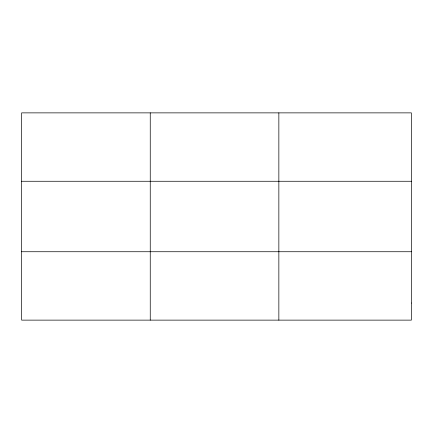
<?xml version="1.0" encoding="UTF-8"?>
<svg xmlns="http://www.w3.org/2000/svg" width="433" height="433" viewBox="0 0 433 433"><rect width="100%" height="100%" fill="white"/><g stroke="black" fill="none" stroke-linecap="round" stroke-linejoin="round"><path stroke-width="0.65" d="M150.251 320.128L150.251 112.872M278.852 320.128L278.852 112.872M21.65 181.265L411.35 181.265M21.65 251.735L411.35 251.735M411.35 303.03L411.35 320.128L21.65 320.128L21.65 112.872L411.35 112.872L411.35 303.03"/></g></svg>
